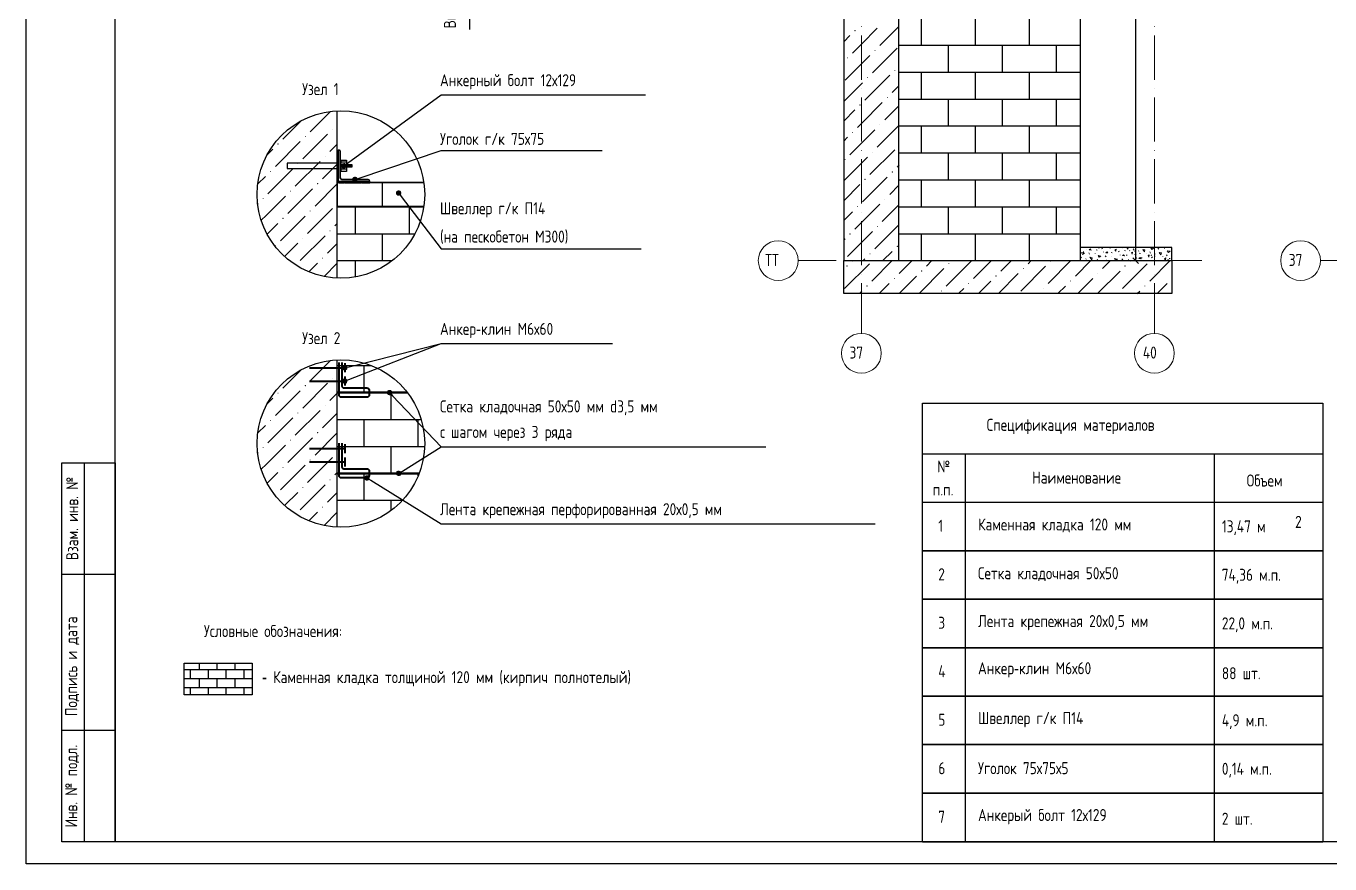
# Model space of a CAD drawing. Header units: millimetres. Extents: x 0.1 to 33, y 0 to 23.4.
# Drawn here: x 0.06 to 16.3, y 0.03 to 10.47 of the extents above; entities that cross this region are included whole.
import ezdxf

# ---------------------------------------------------------------- set-up
doc = ezdxf.new("R2010")
doc.units = ezdxf.units.MM
doc.layers.add('PDF _0', color=7, linetype='Continuous')
doc.layers.add('PDF _Текст', color=7, linetype='Continuous')
doc.layers.add('PDF _Оси-1', color=7, linetype='Continuous', true_color=0xaaaaaa)
doc.layers.add('PDF _Оси-3', color=7, linetype='Continuous', true_color=0x989898)
doc.styles.get("Standard").update_dxf_attribs({"font": 'ГОСТ тип А.ttf'})

msp = doc.modelspace()

# ---------------------------------------------------------------- linework, layer by layer
at = {"layer": 'PDF _0', "lineweight": 25}
for points in [[(0.061, 23.354), (33.046, 23.354), (33.046, 0.031), (0.061, 0.031)], [(1.172, 23.076), (32.768, 23.076), (32.768, 0.309), (1.172, 0.309)], [(10.243, 7.55), (14.331, 7.55), (14.331, 7.14), (10.243, 7.14)], [(16.209, 0.309), (11.225, 0.309), (11.225, 5.773), (16.209, 5.773)], [(0.506, 5.029), (1.172, 5.029), (1.172, 0.309), (0.506, 0.309)], [(16.209, 3.935), (11.225, 3.935)], [(16.209, 3.33), (11.225, 3.33)], [(16.209, 2.726), (11.225, 2.726)], [(2.03, 2.533), (2.878, 2.533), (2.878, 2.137), (2.03, 2.137)], [(16.209, 2.122), (11.225, 2.122)], [(16.209, 1.518), (11.225, 1.518)], [(16.209, 0.913), (11.225, 0.913)]]:
    msp.add_lwpolyline(points, close=True, dxfattribs=at)
for points in [[(10.243, 20.081), (10.243, 7.55), (14.331, 7.55), (14.331, 7.715), (13.189, 7.715)], [(10.931, 7.55), (10.931, 20.081)], [(13.878, 19.112), (13.878, 7.55)], [(5.431, 11.548), (5.585, 12.018), (5.585, 10.43)], [(10.661, 10.446), (10.463, 10.248), (10.352, 10.137)], [(10.931, 10.469), (10.692, 10.23)], [(10.321, 10.354), (10.243, 10.275)], [(10.569, 10.106), (10.463, 10.001), (10.26, 9.797)], [(10.909, 10.199), (10.6, 9.89)], [(10.476, 9.766), (10.463, 9.754), (10.243, 9.533)], [(10.816, 9.859), (10.507, 9.55)], [(4.041, 8.748), (4.063, 8.764), (5.232, 9.614), (5.233, 9.614), (7.776, 9.614)], [(10.931, 9.727), (10.847, 9.643)], [(10.383, 9.427), (10.243, 9.286)], [(10.723, 9.519), (10.463, 9.259), (10.414, 9.21)], [(10.931, 9.48), (10.754, 9.303)], [(3.487, 9.292), (3.259, 9.064)], [(3.851, 9.409), (3.599, 9.156)], [(3.937, 7.332), (3.937, 9.416)], [(3.815, 9.126), (3.506, 8.817)], [(10.631, 9.179), (10.463, 9.012), (10.321, 8.87)], [(10.931, 9.233), (10.661, 8.963)], [(3.135, 8.94), (3.065, 8.869)], [(3.475, 9.033), (3.166, 8.724)], [(3.937, 9.001), (3.846, 8.909)], [(10.291, 9.087), (10.243, 9.039)], [(10.878, 8.932), (10.569, 8.623)], [(3.723, 8.786), (3.414, 8.477)], [(4.183, 8.571), (4.209, 8.579), (5.232, 8.922), (5.233, 8.922), (7.237, 8.922)], [(10.538, 8.839), (10.463, 8.765), (10.243, 8.545)], [(3.383, 8.693), (3.074, 8.384)], [(3.937, 8.753), (3.753, 8.569)], [(10.931, 8.738), (10.909, 8.716)], [(3.043, 8.6), (2.948, 8.505)], [(3.63, 8.446), (3.321, 8.137)], [(3.937, 8.506), (3.661, 8.229)], [(3.961, 8.545), (3.961, 8.511)], [(3.978, 8.545), (3.978, 8.511)], [(3.995, 8.545), (3.995, 8.511)], [(4.012, 8.545), (4.012, 8.511)], [(4.029, 8.545), (4.029, 8.511)], [(4.046, 8.545), (4.046, 8.511)], [(4.063, 8.545), (4.063, 8.511)], [(4.08, 8.545), (4.08, 8.511)], [(4.096, 8.545), (4.096, 8.511)], [(4.113, 8.545), (4.113, 8.511)], [(4.13, 8.545), (4.13, 8.511)], [(4.147, 8.545), (4.147, 8.511)], [(4.164, 8.545), (4.164, 8.511)], [(4.181, 8.545), (4.181, 8.511)], [(4.198, 8.545), (4.198, 8.511)], [(4.215, 8.545), (4.215, 8.511)], [(4.232, 8.545), (4.232, 8.511)], [(4.249, 8.545), (4.249, 8.511)], [(4.266, 8.545), (4.266, 8.511)], [(4.283, 8.545), (4.283, 8.511)], [(4.3, 8.545), (4.3, 8.511)], [(4.317, 8.545), (4.317, 8.511)], [(4.334, 8.545), (4.334, 8.511)], [(10.445, 8.499), (10.243, 8.297)], [(10.785, 8.592), (10.476, 8.283)], [(10.931, 8.491), (10.816, 8.376)], [(3.29, 8.353), (3.05, 8.113), (2.99, 8.053)], [(4.718, 8.37), (4.734, 8.348), (5.232, 7.697), (5.233, 7.697), (7.719, 7.697)], [(2.95, 8.26), (2.946, 8.256)], [(3.877, 8.198), (3.568, 7.889)], [(10.352, 8.159), (10.243, 8.05)], [(10.692, 8.252), (10.463, 8.023), (10.383, 7.943)], [(10.931, 8.244), (10.723, 8.036)], [(3.197, 8.013), (3.064, 7.88)], [(3.537, 8.106), (3.228, 7.797)], [(3.937, 8.012), (3.908, 7.982)], [(10.931, 7.997), (10.631, 7.696)], [(3.784, 7.859), (3.475, 7.55)], [(10.26, 7.82), (10.243, 7.803)], [(10.6, 7.912), (10.463, 7.776), (10.291, 7.603)], [(3.444, 7.766), (3.281, 7.602)], [(3.937, 7.764), (3.815, 7.642)], [(10.847, 7.665), (10.731, 7.55)], [(3.692, 7.519), (3.583, 7.41)], [(3.937, 7.517), (3.773, 7.352)], [(10.254, 7.202), (10.563, 7.511)], [(10.346, 7.542), (10.353, 7.55)], [(10.507, 7.572), (10.484, 7.55)], [(10.593, 7.295), (10.848, 7.55)], [(10.933, 7.388), (11.095, 7.55)], [(11.273, 7.481), (11.342, 7.55)], [(11.521, 7.233), (11.83, 7.542)], [(11.861, 7.326), (12.084, 7.55)], [(12.2, 7.419), (12.331, 7.55)], [(12.448, 7.171), (12.757, 7.481)], [(12.54, 7.511), (12.578, 7.55)], [(12.788, 7.264), (13.073, 7.55)], [(13.128, 7.357), (13.32, 7.55)], [(13.271, 7.55), (13.906, 7.55)], [(13.467, 7.45), (13.567, 7.55)], [(13.715, 7.202), (14.024, 7.511)], [(13.807, 7.542), (13.815, 7.55)], [(13.844, 7.584), (13.913, 7.515)], [(14.055, 7.295), (14.309, 7.55)], [(10.933, 7.14), (11.15, 7.357)], [(11.181, 7.141), (11.49, 7.45)], [(12.169, 7.14), (12.417, 7.388)], [(13.158, 7.14), (13.344, 7.326)], [(13.405, 7.14), (13.684, 7.419)], [(10.438, 7.14), (10.47, 7.171)], [(10.685, 7.14), (10.81, 7.264)], [(11.674, 7.14), (11.737, 7.202)], [(11.922, 7.14), (12.077, 7.295)], [(12.91, 7.14), (13.004, 7.233)], [(13.899, 7.14), (13.931, 7.171)], [(14.147, 7.14), (14.271, 7.264)], [(12.663, 7.14), (12.664, 7.141)], [(4.056, 6.059), (4.081, 6.068), (5.232, 6.516), (5.233, 6.516), (7.363, 6.516)], [(4.057, 6.221), (4.083, 6.228), (5.232, 6.516)], [(3.487, 6.188), (3.259, 5.96)], [(3.851, 6.305), (3.599, 6.053)], [(3.937, 4.229), (3.937, 6.312)], [(3.815, 6.022), (3.506, 5.713)], [(3.475, 5.929), (3.166, 5.62)], [(3.937, 5.897), (3.846, 5.806)], [(4.606, 5.886), (4.626, 5.866), (5.232, 5.231)], [(3.135, 5.837), (3.065, 5.766)], [(3.383, 5.589), (3.074, 5.28)], [(3.723, 5.682), (3.414, 5.373)], [(3.937, 5.65), (3.753, 5.466)], [(3.043, 5.497), (2.948, 5.402)], [(3.937, 5.403), (3.661, 5.126)], [(3.29, 5.25), (3.05, 5.009), (2.99, 4.95)], [(3.63, 5.342), (3.321, 5.033)], [(4.724, 4.914), (4.748, 4.928), (5.232, 5.231), (5.233, 5.231), (9.275, 5.231)], [(2.95, 5.157), (2.946, 5.153)], [(3.877, 5.095), (3.568, 4.786)], [(11.225, 5.143), (16.209, 5.143)], [(11.754, 5.143), (11.754, 0.309)], [(14.855, 5.143), (14.855, 0.309)], [(0.783, 5.029), (0.783, 0.309)], [(3.197, 4.91), (3.064, 4.776)], [(3.537, 5.002), (3.228, 4.693)], [(3.937, 4.908), (3.908, 4.879)], [(3.784, 4.755), (3.475, 4.446)], [(4.33, 4.827), (4.353, 4.813), (5.232, 4.268), (5.233, 4.268), (10.635, 4.268)], [(3.444, 4.662), (3.281, 4.499)], [(3.937, 4.661), (3.815, 4.539)], [(3.692, 4.415), (3.583, 4.307)], [(3.937, 4.414), (3.773, 4.249)], [(11.225, 4.539), (16.209, 4.539)], [(0.506, 3.641), (1.172, 3.641)], [(0.506, 1.697), (1.172, 1.697)], [(11.225, 0.309), (16.209, 0.309)]]:
    msp.add_lwpolyline(points, dxfattribs=at)
at = {"layer": 'PDF _0', "lineweight": 30}
for points in [[(10.931, 7.55), (10.931, 19.112), (13.189, 19.112), (13.189, 7.55)], [(3.937, 7.332), (3.937, 8.525), (5.014, 8.525)], [(3.937, 4.229), (3.937, 6.312)]]:
    msp.add_lwpolyline(points, dxfattribs=at)
at = {"layer": 'PDF _0', "color": 8, "lineweight": 25, "true_color": 0x808080}
for points in [[(11.213, 10.235), (11.213, 10.57)], [(11.884, 10.235), (11.884, 10.57)], [(12.555, 10.235), (12.555, 10.57)], [(10.931, 10.235), (13.189, 10.235)], [(11.548, 9.899), (11.548, 10.235)], [(12.22, 9.899), (12.22, 10.235)], [(12.891, 9.899), (12.891, 10.235)], [(10.931, 9.899), (13.189, 9.899)], [(11.213, 9.563), (11.213, 9.899)], [(11.884, 9.563), (11.884, 9.899)], [(12.555, 9.563), (12.555, 9.899)], [(10.931, 9.563), (13.189, 9.563)], [(11.548, 9.228), (11.548, 9.563)], [(12.22, 9.228), (12.22, 9.563)], [(12.891, 9.228), (12.891, 9.563)], [(10.931, 9.228), (13.189, 9.228)], [(11.213, 8.892), (11.213, 9.228)], [(11.884, 8.892), (11.884, 9.228)], [(12.555, 8.892), (12.555, 9.228)], [(10.931, 8.892), (13.189, 8.892)], [(11.548, 8.556), (11.548, 8.892)], [(12.22, 8.556), (12.22, 8.892)], [(12.891, 8.556), (12.891, 8.892)], [(4.5, 8.221), (4.5, 8.223), (4.5, 8.525)], [(10.931, 8.556), (13.189, 8.556)], [(11.213, 8.221), (11.213, 8.556)], [(11.884, 8.221), (11.884, 8.556)], [(12.555, 8.221), (12.555, 8.556)], [(3.937, 8.221), (5.014, 8.221)], [(4.164, 7.885), (4.164, 8.221)], [(4.835, 7.885), (4.835, 8.221)], [(10.931, 8.221), (13.189, 8.221)], [(11.548, 7.885), (11.548, 8.221)], [(12.22, 7.885), (12.22, 8.221)], [(12.891, 7.885), (12.891, 8.221)], [(3.937, 7.885), (4.904, 7.885)], [(4.5, 7.55), (4.5, 7.885)], [(10.931, 7.885), (13.189, 7.885)], [(11.213, 7.55), (11.213, 7.885)], [(11.884, 7.55), (11.884, 7.885)], [(12.555, 7.55), (12.555, 7.885)], [(3.937, 7.55), (4.621, 7.55)], [(4.164, 7.347), (4.164, 7.55)], [(3.937, 6.241), (4.363, 6.241)], [(4.273, 5.906), (4.273, 6.241)], [(3.937, 5.906), (4.81, 5.906)], [(4.609, 5.57), (4.609, 5.906)], [(3.937, 5.57), (4.981, 5.57)], [(4.273, 5.235), (4.273, 5.57)], [(4.944, 5.235), (4.944, 5.57)], [(3.937, 5.235), (5.025, 5.235)], [(4.609, 4.899), (4.609, 5.235)], [(3.937, 4.899), (4.687, 4.899)], [(4.273, 4.563), (4.273, 4.899)], [(4.715, 4.899), (4.957, 4.899)], [(4.944, 4.868), (4.944, 4.899)], [(3.937, 4.563), (4.749, 4.563)], [(4.609, 4.437), (4.609, 4.563)], [(2.03, 2.455), (2.878, 2.455)], [(2.108, 2.343), (2.108, 2.455)], [(2.22, 2.455), (2.22, 2.533)], [(2.332, 2.343), (2.332, 2.455)], [(2.443, 2.455), (2.443, 2.533)], [(2.555, 2.343), (2.555, 2.455)], [(2.667, 2.455), (2.667, 2.533)], [(2.779, 2.343), (2.779, 2.455)], [(2.03, 2.343), (2.878, 2.343)], [(2.22, 2.231), (2.22, 2.343)], [(2.443, 2.231), (2.443, 2.343)], [(2.667, 2.231), (2.667, 2.343)], [(2.03, 2.231), (2.878, 2.231)], [(2.108, 2.137), (2.108, 2.231)], [(2.332, 2.137), (2.332, 2.231)], [(2.555, 2.137), (2.555, 2.231)], [(2.779, 2.137), (2.779, 2.231)]]:
    msp.add_lwpolyline(points, dxfattribs=at)
at = {"layer": 'PDF _0', "lineweight": 5}
for points in [[(10.383, 10.415), (10.385, 10.415), (10.385, 10.417), (10.383, 10.417)], [(10.291, 10.075), (10.293, 10.075), (10.293, 10.077), (10.291, 10.077)], [(10.631, 10.168), (10.633, 10.168), (10.633, 10.17), (10.631, 10.17)], [(10.878, 9.921), (10.88, 9.921), (10.88, 9.923), (10.878, 9.923)], [(10.538, 9.828), (10.54, 9.828), (10.54, 9.83), (10.538, 9.83)], [(10.785, 9.581), (10.787, 9.581), (10.787, 9.583), (10.785, 9.583)], [(10.445, 9.488), (10.447, 9.488), (10.447, 9.49), (10.445, 9.49)], [(3.537, 9.095), (3.539, 9.095), (3.539, 9.097), (3.537, 9.097)], [(3.877, 9.187), (3.879, 9.187), (3.879, 9.189), (3.877, 9.189)], [(10.352, 9.148), (10.354, 9.148), (10.354, 9.15), (10.352, 9.15)], [(10.692, 9.241), (10.694, 9.241), (10.694, 9.243), (10.692, 9.243)], [(3.197, 9.002), (3.199, 9.002), (3.199, 9.004), (3.197, 9.004)], [(3.784, 8.847), (3.786, 8.847), (3.786, 8.849), (3.784, 8.849)], [(10.26, 8.808), (10.262, 8.808), (10.262, 8.81), (10.26, 8.81)], [(10.6, 8.901), (10.602, 8.901), (10.602, 8.903), (10.6, 8.903)], [(3.104, 8.662), (3.106, 8.662), (3.106, 8.664), (3.104, 8.664)], [(3.444, 8.755), (3.446, 8.755), (3.446, 8.757), (3.444, 8.757)], [(10.847, 8.654), (10.849, 8.654), (10.849, 8.656), (10.847, 8.656)], [(3.692, 8.508), (3.694, 8.508), (3.694, 8.51), (3.692, 8.51)], [(10.507, 8.561), (10.509, 8.561), (10.509, 8.563), (10.507, 8.563)], [(3.012, 8.322), (3.014, 8.322), (3.014, 8.324), (3.012, 8.324)], [(3.352, 8.415), (3.354, 8.415), (3.354, 8.417), (3.352, 8.417)], [(10.754, 8.314), (10.756, 8.314), (10.756, 8.316), (10.754, 8.316)], [(3.599, 8.168), (3.601, 8.168), (3.601, 8.17), (3.599, 8.17)], [(10.414, 8.221), (10.416, 8.221), (10.416, 8.223), (10.414, 8.223)], [(3.259, 8.075), (3.261, 8.075), (3.261, 8.077), (3.259, 8.077)], [(10.661, 7.974), (10.663, 7.974), (10.663, 7.976), (10.661, 7.976)], [(3.506, 7.828), (3.508, 7.828), (3.508, 7.83), (3.506, 7.83)], [(3.846, 7.92), (3.848, 7.92), (3.848, 7.922), (3.846, 7.922)], [(10.321, 7.881), (10.323, 7.881), (10.323, 7.883), (10.321, 7.883)], [(3.166, 7.735), (3.168, 7.735), (3.168, 7.737), (3.166, 7.737)], [(10.569, 7.634), (10.571, 7.634), (10.571, 7.636), (10.569, 7.636)], [(10.909, 7.727), (10.911, 7.727), (10.911, 7.729), (10.909, 7.729)], [(3.753, 7.58), (3.755, 7.58), (3.755, 7.582), (3.753, 7.582)], [(10.284, 7.481), (10.286, 7.481), (10.286, 7.483), (10.284, 7.483)], [(11.551, 7.511), (11.553, 7.511), (11.553, 7.513), (11.551, 7.513)], [(12.819, 7.542), (12.821, 7.542), (12.821, 7.544), (12.819, 7.544)], [(13.746, 7.481), (13.748, 7.481), (13.748, 7.483), (13.746, 7.483)], [(10.872, 7.326), (10.874, 7.326), (10.874, 7.328), (10.872, 7.328)], [(11.212, 7.419), (11.214, 7.419), (11.214, 7.421), (11.212, 7.421)], [(12.139, 7.357), (12.141, 7.357), (12.141, 7.359), (12.139, 7.359)], [(12.479, 7.45), (12.481, 7.45), (12.481, 7.452), (12.479, 7.452)], [(13.406, 7.388), (13.408, 7.388), (13.408, 7.39), (13.406, 7.39)], [(10.532, 7.233), (10.534, 7.233), (10.534, 7.235), (10.532, 7.235)], [(11.459, 7.171), (11.461, 7.171), (11.461, 7.173), (11.459, 7.173)], [(11.799, 7.264), (11.801, 7.264), (11.801, 7.266), (11.799, 7.266)], [(12.726, 7.202), (12.728, 7.202), (12.728, 7.204), (12.726, 7.204)], [(13.066, 7.295), (13.068, 7.295), (13.068, 7.297), (13.066, 7.297)], [(13.993, 7.233), (13.995, 7.233), (13.995, 7.235), (13.993, 7.235)], [(13.653, 7.141), (13.655, 7.141), (13.655, 7.143), (13.653, 7.143)], [(3.877, 6.084), (3.879, 6.084), (3.879, 6.086), (3.877, 6.086)], [(3.197, 5.898), (3.199, 5.898), (3.199, 5.9), (3.197, 5.9)], [(3.537, 5.991), (3.539, 5.991), (3.539, 5.993), (3.537, 5.993)], [(3.784, 5.744), (3.786, 5.744), (3.786, 5.746), (3.784, 5.746)], [(3.104, 5.559), (3.106, 5.559), (3.106, 5.561), (3.104, 5.561)], [(3.444, 5.651), (3.446, 5.651), (3.446, 5.653), (3.444, 5.653)], [(3.692, 5.404), (3.694, 5.404), (3.694, 5.406), (3.692, 5.406)], [(3.012, 5.219), (3.014, 5.219), (3.014, 5.221), (3.012, 5.221)], [(3.352, 5.311), (3.354, 5.311), (3.354, 5.313), (3.352, 5.313)], [(3.599, 5.064), (3.601, 5.064), (3.601, 5.066), (3.599, 5.066)], [(3.259, 4.971), (3.261, 4.971), (3.261, 4.973), (3.259, 4.973)], [(3.506, 4.724), (3.508, 4.724), (3.508, 4.726), (3.506, 4.726)], [(3.846, 4.817), (3.848, 4.817), (3.848, 4.819), (3.846, 4.819)], [(3.166, 4.631), (3.168, 4.631), (3.168, 4.633), (3.166, 4.633)], [(3.753, 4.477), (3.755, 4.477), (3.755, 4.479), (3.753, 4.479)]]:
    msp.add_lwpolyline(points, close=True, dxfattribs=at)
at = {"layer": 'PDF _0', "color": 1, "lineweight": 35}
msp.add_lwpolyline([(3.974, 8.583), (3.974, 8.907, 0.414223), (3.953, 8.928), (3.948, 8.928), (3.948, 8.536), (4.34, 8.536), (4.34, 8.541, 0.414206), (4.319, 8.562), (3.995, 8.562, -0.414206)], format="xyb", close=True, dxfattribs=at)
at = {"layer": 'PDF _0', "color": 5, "lineweight": 30}
for points in [[(3.984, 8.801), (4.052, 8.801), (4.052, 8.662), (3.984, 8.662)], [(3.937, 8.763), (3.311, 8.763), (3.311, 8.7), (3.937, 8.7)], [(4.052, 8.748), (4.119, 8.748), (4.119, 8.716), (4.052, 8.716)]]:
    msp.add_lwpolyline(points, close=True, dxfattribs=at)
at = {"layer": 'PDF _0', "color": 5, "lineweight": 25}
for points in [[(3.984, 8.782), (4.052, 8.782)], [(3.984, 8.695), (4.052, 8.695)]]:
    msp.add_lwpolyline(points, dxfattribs=at)
at = {"layer": 'PDF _0', "lineweight": 0}
for points in [[(3.993, 8.741), (3.991, 8.734), (4.019, 8.732)], [(3.991, 8.734), (3.992, 8.728), (4.019, 8.732)], [(3.992, 8.728), (3.993, 8.721), (4.019, 8.732)], [(3.996, 8.747), (3.993, 8.741), (4.019, 8.732)], [(3.993, 8.721), (3.997, 8.716), (4.019, 8.732)], [(4, 8.752), (3.996, 8.747), (4.019, 8.732)], [(3.997, 8.716), (4.001, 8.711), (4.019, 8.732)], [(4.005, 8.756), (4, 8.752), (4.019, 8.732)], [(4.001, 8.711), (4.007, 8.707), (4.019, 8.732)], [(4.012, 8.758), (4.005, 8.756), (4.019, 8.732)], [(4.007, 8.707), (4.013, 8.705), (4.019, 8.732)], [(4.018, 8.759), (4.012, 8.758), (4.019, 8.732)], [(4.013, 8.705), (4.019, 8.704), (4.019, 8.732)], [(4.025, 8.759), (4.018, 8.759), (4.019, 8.732)], [(4.031, 8.756), (4.025, 8.759), (4.019, 8.732)], [(4.037, 8.753), (4.031, 8.756), (4.019, 8.732)], [(4.041, 8.748), (4.037, 8.753), (4.019, 8.732)], [(4.044, 8.742), (4.041, 8.748), (4.019, 8.732)], [(4.046, 8.736), (4.044, 8.742), (4.019, 8.732)], [(4.046, 8.729), (4.046, 8.736), (4.019, 8.732)], [(4.019, 8.704), (4.026, 8.705), (4.019, 8.732)], [(4.026, 8.705), (4.032, 8.708), (4.019, 8.732)], [(4.032, 8.708), (4.038, 8.712), (4.019, 8.732)], [(4.038, 8.712), (4.042, 8.717), (4.019, 8.732)], [(4.042, 8.717), (4.045, 8.723), (4.019, 8.732)], [(4.045, 8.723), (4.046, 8.729), (4.019, 8.732)], [(4.13, 8.566), (4.129, 8.56), (4.157, 8.562)], [(4.129, 8.56), (4.131, 8.553), (4.157, 8.562)], [(4.131, 8.573), (4.13, 8.566), (4.157, 8.562)], [(4.135, 8.579), (4.131, 8.573), (4.157, 8.562)], [(4.131, 8.553), (4.134, 8.547), (4.157, 8.562)], [(4.134, 8.547), (4.138, 8.542), (4.157, 8.562)], [(4.139, 8.583), (4.135, 8.579), (4.157, 8.562)], [(4.138, 8.542), (4.143, 8.538), (4.157, 8.562)], [(4.145, 8.587), (4.139, 8.583), (4.157, 8.562)], [(4.143, 8.538), (4.149, 8.536), (4.157, 8.562)], [(4.151, 8.589), (4.145, 8.587), (4.157, 8.562)], [(4.149, 8.536), (4.156, 8.534), (4.157, 8.562)], [(4.158, 8.59), (4.151, 8.589), (4.157, 8.562)], [(4.156, 8.534), (4.162, 8.535), (4.157, 8.562)], [(4.164, 8.588), (4.158, 8.59), (4.157, 8.562)], [(4.171, 8.586), (4.164, 8.588), (4.157, 8.562)], [(4.176, 8.582), (4.171, 8.586), (4.157, 8.562)], [(4.18, 8.577), (4.176, 8.582), (4.157, 8.562)], [(4.183, 8.571), (4.18, 8.577), (4.157, 8.562)], [(4.184, 8.564), (4.183, 8.571), (4.157, 8.562)], [(4.184, 8.558), (4.184, 8.564), (4.157, 8.562)], [(4.162, 8.535), (4.169, 8.537), (4.157, 8.562)], [(4.169, 8.537), (4.174, 8.541), (4.157, 8.562)], [(4.174, 8.541), (4.179, 8.545), (4.157, 8.562)], [(4.179, 8.545), (4.182, 8.551), (4.157, 8.562)], [(4.182, 8.551), (4.184, 8.558), (4.157, 8.562)], [(4.674, 8.397), (4.673, 8.39), (4.701, 8.392)], [(4.673, 8.39), (4.675, 8.384), (4.701, 8.392)], [(4.676, 8.403), (4.674, 8.397), (4.701, 8.392)], [(4.675, 8.384), (4.677, 8.378), (4.701, 8.392)], [(4.679, 8.409), (4.676, 8.403), (4.701, 8.392)], [(4.677, 8.378), (4.681, 8.372), (4.701, 8.392)], [(4.684, 8.413), (4.679, 8.409), (4.701, 8.392)], [(4.681, 8.372), (4.686, 8.368), (4.701, 8.392)], [(4.69, 8.417), (4.684, 8.413), (4.701, 8.392)], [(4.686, 8.368), (4.692, 8.365), (4.701, 8.392)], [(4.696, 8.419), (4.69, 8.417), (4.701, 8.392)], [(4.692, 8.365), (4.699, 8.364), (4.701, 8.392)], [(4.703, 8.419), (4.696, 8.419), (4.701, 8.392)], [(4.699, 8.364), (4.706, 8.364), (4.701, 8.392)], [(4.709, 8.418), (4.703, 8.419), (4.701, 8.392)], [(4.715, 8.415), (4.709, 8.418), (4.701, 8.392)], [(4.721, 8.411), (4.715, 8.415), (4.701, 8.392)], [(4.725, 8.406), (4.721, 8.411), (4.701, 8.392)], [(4.727, 8.399), (4.725, 8.406), (4.701, 8.392)], [(4.728, 8.393), (4.727, 8.399), (4.701, 8.392)], [(4.728, 8.386), (4.728, 8.393), (4.701, 8.392)], [(4.718, 8.37), (4.722, 8.374), (4.701, 8.392)], [(4.722, 8.374), (4.726, 8.38), (4.701, 8.392)], [(4.726, 8.38), (4.728, 8.386), (4.701, 8.392)], [(4.706, 8.364), (4.712, 8.366), (4.701, 8.392)], [(4.712, 8.366), (4.718, 8.37), (4.701, 8.392)], [(4.003, 6.221), (4.002, 6.214), (4.03, 6.214)], [(4.002, 6.214), (4.003, 6.208), (4.03, 6.214)], [(4.005, 6.227), (4.003, 6.221), (4.03, 6.214)], [(4.003, 6.208), (4.006, 6.202), (4.03, 6.214)], [(4.009, 6.233), (4.005, 6.227), (4.03, 6.214)], [(4.006, 6.202), (4.009, 6.196), (4.03, 6.214)], [(4.014, 6.237), (4.009, 6.233), (4.03, 6.214)], [(4.009, 6.196), (4.014, 6.192), (4.03, 6.214)], [(4.02, 6.24), (4.014, 6.237), (4.03, 6.214)], [(4.014, 6.192), (4.02, 6.189), (4.03, 6.214)], [(4.026, 6.242), (4.02, 6.24), (4.03, 6.214)], [(4.02, 6.189), (4.027, 6.187), (4.03, 6.214)], [(4.033, 6.242), (4.026, 6.242), (4.03, 6.214)], [(4.027, 6.187), (4.033, 6.187), (4.03, 6.214)], [(4.04, 6.24), (4.033, 6.242), (4.03, 6.214)], [(4.045, 6.237), (4.04, 6.24), (4.03, 6.214)], [(4.05, 6.233), (4.045, 6.237), (4.03, 6.214)], [(4.054, 6.227), (4.05, 6.233), (4.03, 6.214)], [(4.057, 6.221), (4.054, 6.227), (4.03, 6.214)], [(4.057, 6.215), (4.057, 6.221), (4.03, 6.214)], [(4.057, 6.208), (4.057, 6.215), (4.03, 6.214)], [(4.033, 6.187), (4.04, 6.189), (4.03, 6.214)], [(4.04, 6.189), (4.046, 6.192), (4.03, 6.214)], [(4.046, 6.192), (4.051, 6.196), (4.03, 6.214)], [(4.051, 6.196), (4.054, 6.202), (4.03, 6.214)], [(4.054, 6.202), (4.057, 6.208), (4.03, 6.214)], [(4.004, 6.058), (4.003, 6.052), (4.03, 6.049)], [(4.003, 6.052), (4.003, 6.045), (4.03, 6.049)], [(4.003, 6.045), (4.004, 6.039), (4.03, 6.049)], [(4.007, 6.064), (4.004, 6.058), (4.03, 6.049)], [(4.004, 6.039), (4.007, 6.033), (4.03, 6.049)], [(4.011, 6.069), (4.007, 6.064), (4.03, 6.049)], [(4.007, 6.033), (4.012, 6.028), (4.03, 6.049)], [(4.017, 6.073), (4.011, 6.069), (4.03, 6.049)], [(4.012, 6.028), (4.017, 6.024), (4.03, 6.049)], [(4.023, 6.075), (4.017, 6.073), (4.03, 6.049)], [(4.017, 6.024), (4.023, 6.022), (4.03, 6.049)], [(4.03, 6.076), (4.023, 6.075), (4.03, 6.049)], [(4.023, 6.022), (4.03, 6.021), (4.03, 6.049)], [(4.036, 6.075), (4.03, 6.076), (4.03, 6.049)], [(4.042, 6.073), (4.036, 6.075), (4.03, 6.049)], [(4.048, 6.069), (4.042, 6.073), (4.03, 6.049)], [(4.052, 6.064), (4.048, 6.069), (4.03, 6.049)], [(4.056, 6.059), (4.052, 6.064), (4.03, 6.049)], [(4.057, 6.052), (4.056, 6.059), (4.03, 6.049)], [(4.057, 6.045), (4.057, 6.052), (4.03, 6.049)], [(4.03, 6.021), (4.037, 6.022), (4.03, 6.049)], [(4.037, 6.022), (4.043, 6.024), (4.03, 6.049)], [(4.043, 6.024), (4.048, 6.028), (4.03, 6.049)], [(4.048, 6.028), (4.053, 6.033), (4.03, 6.049)], [(4.053, 6.033), (4.056, 6.039), (4.03, 6.049)], [(4.056, 6.039), (4.057, 6.045), (4.03, 6.049)], [(4.561, 5.915), (4.56, 5.908), (4.587, 5.906)], [(4.56, 5.908), (4.56, 5.901), (4.587, 5.906)], [(4.56, 5.901), (4.562, 5.895), (4.587, 5.906)], [(4.564, 5.921), (4.561, 5.915), (4.587, 5.906)], [(4.562, 5.895), (4.565, 5.889), (4.587, 5.906)], [(4.568, 5.926), (4.564, 5.921), (4.587, 5.906)], [(4.565, 5.889), (4.57, 5.885), (4.587, 5.906)], [(4.574, 5.93), (4.568, 5.926), (4.587, 5.906)], [(4.57, 5.885), (4.576, 5.881), (4.587, 5.906)], [(4.58, 5.932), (4.574, 5.93), (4.587, 5.906)], [(4.576, 5.881), (4.582, 5.879), (4.587, 5.906)], [(4.586, 5.933), (4.58, 5.932), (4.587, 5.906)], [(4.582, 5.879), (4.589, 5.878), (4.587, 5.906)], [(4.593, 5.933), (4.586, 5.933), (4.587, 5.906)], [(4.599, 5.931), (4.593, 5.933), (4.587, 5.906)], [(4.605, 5.927), (4.599, 5.931), (4.587, 5.906)], [(4.61, 5.922), (4.605, 5.927), (4.587, 5.906)], [(4.613, 5.917), (4.61, 5.922), (4.587, 5.906)], [(4.615, 5.91), (4.613, 5.917), (4.587, 5.906)], [(4.615, 5.903), (4.615, 5.91), (4.587, 5.906)], [(4.606, 5.886), (4.611, 5.891), (4.587, 5.906)], [(4.611, 5.891), (4.614, 5.897), (4.587, 5.906)], [(4.614, 5.897), (4.615, 5.903), (4.587, 5.906)], [(4.589, 5.878), (4.595, 5.879), (4.587, 5.906)], [(4.595, 5.879), (4.601, 5.882), (4.587, 5.906)], [(4.601, 5.882), (4.606, 5.886), (4.587, 5.906)], [(4.674, 4.904), (4.673, 4.897), (4.701, 4.899)], [(4.673, 4.897), (4.675, 4.89), (4.701, 4.899)], [(4.676, 4.91), (4.674, 4.904), (4.701, 4.899)], [(4.675, 4.89), (4.678, 4.884), (4.701, 4.899)], [(4.679, 4.916), (4.676, 4.91), (4.701, 4.899)], [(4.678, 4.884), (4.682, 4.879), (4.701, 4.899)], [(4.684, 4.92), (4.679, 4.916), (4.701, 4.899)], [(4.682, 4.879), (4.687, 4.875), (4.701, 4.899)], [(4.689, 4.924), (4.684, 4.92), (4.701, 4.899)], [(4.687, 4.875), (4.693, 4.873), (4.701, 4.899)], [(4.696, 4.926), (4.689, 4.924), (4.701, 4.899)], [(4.693, 4.873), (4.7, 4.872), (4.701, 4.899)], [(4.702, 4.927), (4.696, 4.926), (4.701, 4.899)], [(4.7, 4.872), (4.706, 4.872), (4.701, 4.899)], [(4.709, 4.925), (4.702, 4.927), (4.701, 4.899)], [(4.715, 4.923), (4.709, 4.925), (4.701, 4.899)], [(4.72, 4.919), (4.715, 4.923), (4.701, 4.899)], [(4.724, 4.914), (4.72, 4.919), (4.701, 4.899)], [(4.727, 4.908), (4.724, 4.914), (4.701, 4.899)], [(4.728, 4.901), (4.727, 4.908), (4.701, 4.899)], [(4.728, 4.894), (4.728, 4.901), (4.701, 4.899)], [(4.706, 4.872), (4.713, 4.874), (4.701, 4.899)], [(4.713, 4.874), (4.718, 4.878), (4.701, 4.899)], [(4.718, 4.878), (4.723, 4.882), (4.701, 4.899)], [(4.723, 4.882), (4.726, 4.888), (4.701, 4.899)], [(4.726, 4.888), (4.728, 4.894), (4.701, 4.899)], [(4.28, 4.85), (4.279, 4.844), (4.306, 4.842)], [(4.279, 4.844), (4.279, 4.837), (4.306, 4.842)], [(4.279, 4.837), (4.281, 4.831), (4.306, 4.842)], [(4.283, 4.856), (4.28, 4.85), (4.306, 4.842)], [(4.281, 4.831), (4.284, 4.825), (4.306, 4.842)], [(4.287, 4.861), (4.283, 4.856), (4.306, 4.842)], [(4.284, 4.825), (4.289, 4.82), (4.306, 4.842)], [(4.292, 4.865), (4.287, 4.861), (4.306, 4.842)], [(4.289, 4.82), (4.295, 4.817), (4.306, 4.842)], [(4.298, 4.868), (4.292, 4.865), (4.306, 4.842)], [(4.295, 4.817), (4.301, 4.815), (4.306, 4.842)], [(4.305, 4.869), (4.298, 4.868), (4.306, 4.842)], [(4.301, 4.815), (4.308, 4.814), (4.306, 4.842)], [(4.311, 4.869), (4.305, 4.869), (4.306, 4.842)], [(4.318, 4.867), (4.311, 4.869), (4.306, 4.842)], [(4.323, 4.863), (4.318, 4.867), (4.306, 4.842)], [(4.328, 4.858), (4.323, 4.863), (4.306, 4.842)], [(4.331, 4.853), (4.328, 4.858), (4.306, 4.842)], [(4.333, 4.846), (4.331, 4.853), (4.306, 4.842)], [(4.334, 4.84), (4.333, 4.846), (4.306, 4.842)], [(4.33, 4.827), (4.332, 4.833), (4.306, 4.842)], [(4.332, 4.833), (4.334, 4.84), (4.306, 4.842)], [(4.308, 4.814), (4.314, 4.815), (4.306, 4.842)], [(4.314, 4.815), (4.32, 4.818), (4.306, 4.842)], [(4.32, 4.818), (4.325, 4.822), (4.306, 4.842)], [(4.325, 4.822), (4.33, 4.827), (4.306, 4.842)]]:
    msp.add_lwpolyline(points, close=True, dxfattribs=at)
at = {"layer": 'PDF _0', "color": 5, "lineweight": 20}
for points in [[(4.053, 8.748), (4.052, 8.739)], [(4.063, 8.748), (4.058, 8.716)], [(4.072, 8.748), (4.067, 8.716)], [(4.081, 8.748), (4.077, 8.716)], [(4.091, 8.748), (4.086, 8.716)], [(4.1, 8.748), (4.095, 8.716)], [(4.11, 8.748), (4.105, 8.716)], [(4.119, 8.748), (4.114, 8.716)]]:
    msp.add_lwpolyline(points, dxfattribs=at)
at = {"layer": 'PDF _0', "color": 1, "lineweight": 35}
msp.add_lwpolyline([(5.014, 8.223), (3.937, 8.223), (3.937, 8.525), (5.014, 8.525)], dxfattribs=at)
at = {"layer": 'PDF _0', "lineweight": 15}
for points in [[(13.24, 7.643), (13.203, 7.65)], [(13.203, 7.65), (13.218, 7.628)], [(13.215, 7.714), (13.213, 7.715)], [(13.24, 7.643), (13.218, 7.628)], [(13.23, 7.664), (13.228, 7.651)], [(13.272, 7.694), (13.271, 7.691)], [(13.294, 7.647), (13.304, 7.632)], [(13.316, 7.697), (13.3, 7.686)], [(13.326, 7.681), (13.3, 7.686)], [(13.316, 7.697), (13.326, 7.681)], [(13.376, 7.639), (13.375, 7.636)], [(13.401, 7.681), (13.388, 7.684)], [(13.416, 7.715), (13.424, 7.704)], [(13.425, 7.715), (13.424, 7.704)], [(13.47, 7.706), (13.455, 7.695)], [(13.479, 7.658), (13.478, 7.655)], [(13.522, 7.66), (13.507, 7.649)], [(13.533, 7.645), (13.507, 7.649)], [(13.522, 7.66), (13.533, 7.645)], [(13.565, 7.706), (13.552, 7.708)], [(13.587, 7.649), (13.574, 7.651)], [(13.598, 7.713), (13.598, 7.71)], [(13.635, 7.694), (13.619, 7.683)], [(13.619, 7.683), (13.63, 7.668)], [(13.635, 7.694), (13.63, 7.668)], [(13.677, 7.669), (13.662, 7.659)], [(13.71, 7.707), (13.71, 7.704)], [(13.751, 7.673), (13.738, 7.675)], [(13.767, 7.715), (13.781, 7.694)], [(13.785, 7.715), (13.781, 7.694)], [(13.805, 7.677), (13.804, 7.674)], [(13.841, 7.657), (13.826, 7.646)], [(13.826, 7.646), (13.837, 7.631)], [(13.841, 7.657), (13.837, 7.631)], [(13.848, 7.696), (13.859, 7.681)], [(13.884, 7.633), (13.868, 7.622)], [(13.872, 7.678), (13.869, 7.665)], [(13.917, 7.67), (13.916, 7.667)], [(13.937, 7.64), (13.924, 7.643)], [(13.988, 7.658), (13.992, 7.684), (13.967, 7.688)], [(13.967, 7.688), (13.988, 7.658)], [(14.011, 7.64), (14.011, 7.637)], [(14.055, 7.659), (14.065, 7.644)], [(14.103, 7.704), (14.066, 7.711)], [(14.066, 7.711), (14.081, 7.689)], [(14.103, 7.704), (14.081, 7.689)], [(14.123, 7.634), (14.123, 7.631)], [(14.156, 7.708), (14.167, 7.693)], [(14.194, 7.621), (14.199, 7.647), (14.173, 7.652)], [(14.173, 7.652), (14.194, 7.621)], [(14.238, 7.7), (14.238, 7.697)], [(14.309, 7.668), (14.273, 7.674)], [(14.273, 7.674), (14.288, 7.653)], [(14.309, 7.668), (14.288, 7.653)], [(13.192, 7.599), (13.203, 7.583)], [(13.261, 7.573), (13.26, 7.57)], [(13.332, 7.561), (13.336, 7.586), (13.31, 7.591)], [(13.31, 7.591), (13.332, 7.561)], [(13.398, 7.562), (13.407, 7.55)], [(13.446, 7.607), (13.41, 7.613)], [(13.41, 7.613), (13.425, 7.592)], [(13.446, 7.607), (13.425, 7.592)], [(13.433, 7.607), (13.431, 7.594)], [(13.5, 7.611), (13.511, 7.596)], [(13.543, 7.55), (13.543, 7.55), (13.517, 7.555)], [(13.517, 7.555), (13.52, 7.55)], [(13.582, 7.603), (13.582, 7.6)], [(13.653, 7.57), (13.616, 7.577)], [(13.616, 7.577), (13.631, 7.555)], [(13.653, 7.57), (13.631, 7.555)], [(13.685, 7.621), (13.685, 7.618)], [(13.707, 7.574), (13.717, 7.559)], [(13.729, 7.624), (13.714, 7.613)], [(13.74, 7.608), (13.714, 7.613)], [(13.729, 7.624), (13.74, 7.608)], [(13.773, 7.616), (13.76, 7.618)], [(13.789, 7.567), (13.788, 7.563)], [(13.892, 7.585), (13.891, 7.582)], [(13.935, 7.587), (13.92, 7.577)], [(13.946, 7.572), (13.92, 7.577)], [(13.935, 7.587), (13.946, 7.572)], [(13.959, 7.583), (13.946, 7.585)], [(14.048, 7.621), (14.033, 7.61)], [(14.033, 7.61), (14.043, 7.595)], [(14.048, 7.621), (14.043, 7.595)], [(14.075, 7.621), (14.072, 7.608)], [(14.09, 7.597), (14.075, 7.586)], [(14.123, 7.607), (14.11, 7.61)], [(14.145, 7.55), (14.132, 7.553)], [(14.142, 7.551), (14.14, 7.55)], [(14.142, 7.551), (14.143, 7.55)], [(14.218, 7.604), (14.217, 7.601)], [(14.254, 7.584), (14.239, 7.574)], [(14.239, 7.574), (14.25, 7.558)], [(14.254, 7.584), (14.25, 7.558)], [(14.261, 7.623), (14.272, 7.608)], [(14.278, 7.564), (14.275, 7.551)], [(14.297, 7.56), (14.282, 7.55)], [(14.309, 7.575), (14.296, 7.577)], [(14.33, 7.598), (14.329, 7.594)]]:
    msp.add_lwpolyline(points, dxfattribs=at)
at = {"layer": 'PDF _0', "color": 5, "lineweight": 40}
for points in [[(3.592, 6.214), (4.03, 6.214)], [(4.03, 6.271), (4.03, 6.158)], [(3.592, 6.049), (4.03, 6.049)], [(4.03, 6.105), (4.03, 5.992)], [(3.592, 5.208), (4.03, 5.208)], [(4.03, 5.264), (4.03, 5.151)], [(3.592, 5.042), (4.03, 5.042)], [(4.03, 5.098), (4.03, 4.985)]]:
    msp.add_lwpolyline(points, dxfattribs=at)
at = {"layer": 'PDF _0', "color": 3, "lineweight": 40}
for points in [[(3.992, 6.281), (3.992, 5.99, 0.414216), (4.019, 5.963), (4.306, 5.963, -0.414215), (4.334, 5.935), (4.334, 5.876, -0.414215), (4.306, 5.848), (3.987, 5.848, -0.414211), (3.959, 5.876), (3.959, 6.281)], [(3.992, 5.274), (3.992, 4.983, 0.414216), (4.019, 4.956), (4.306, 4.956, -0.414215), (4.334, 4.928), (4.334, 4.869, -0.414215), (4.306, 4.842), (3.987, 4.842, -0.414211), (3.959, 4.869), (3.959, 5.274)]]:
    msp.add_lwpolyline(points, format="xyb", dxfattribs=at)
at = {"layer": 'PDF _0', "color": 1, "lineweight": 50}
for points in [[(3.937, 5.906), (4.809, 5.906)], [(3.937, 4.899), (4.957, 4.899)]]:
    msp.add_lwpolyline(points, dxfattribs=at)
at = {"layer": 'PDF _0', "lineweight": 25}
for centre in [(3.982, 8.374), (3.982, 5.271)]:
    msp.add_circle(centre, 1.043, dxfattribs=at)
at = {"layer": 'PDF _0', "lineweight": 25, "transparency": 33554559}
for points in [[(3.993, 8.741), (3.991, 8.734), (4.019, 8.732)], [(3.991, 8.734), (3.992, 8.728), (4.019, 8.732)], [(3.992, 8.728), (3.993, 8.721), (4.019, 8.732)], [(3.996, 8.747), (3.993, 8.741), (4.019, 8.732)], [(3.993, 8.721), (3.997, 8.716), (4.019, 8.732)], [(4, 8.752), (3.996, 8.747), (4.019, 8.732)], [(3.997, 8.716), (4.001, 8.711), (4.019, 8.732)], [(4.005, 8.756), (4, 8.752), (4.019, 8.732)], [(4.001, 8.711), (4.007, 8.707), (4.019, 8.732)], [(4.012, 8.758), (4.005, 8.756), (4.019, 8.732)], [(4.007, 8.707), (4.013, 8.705), (4.019, 8.732)], [(4.018, 8.759), (4.012, 8.758), (4.019, 8.732)], [(4.013, 8.705), (4.019, 8.704), (4.019, 8.732)], [(4.025, 8.759), (4.018, 8.759), (4.019, 8.732)], [(4.031, 8.756), (4.025, 8.759), (4.019, 8.732)], [(4.037, 8.753), (4.031, 8.756), (4.019, 8.732)], [(4.041, 8.748), (4.037, 8.753), (4.019, 8.732)], [(4.044, 8.742), (4.041, 8.748), (4.019, 8.732)], [(4.046, 8.736), (4.044, 8.742), (4.019, 8.732)], [(4.046, 8.729), (4.046, 8.736), (4.019, 8.732)], [(4.019, 8.704), (4.026, 8.705), (4.019, 8.732)], [(4.026, 8.705), (4.032, 8.708), (4.019, 8.732)], [(4.032, 8.708), (4.038, 8.712), (4.019, 8.732)], [(4.038, 8.712), (4.042, 8.717), (4.019, 8.732)], [(4.042, 8.717), (4.045, 8.723), (4.019, 8.732)], [(4.045, 8.723), (4.046, 8.729), (4.019, 8.732)], [(4.13, 8.566), (4.129, 8.56), (4.157, 8.562)], [(4.129, 8.56), (4.131, 8.553), (4.157, 8.562)], [(4.131, 8.573), (4.13, 8.566), (4.157, 8.562)], [(4.135, 8.579), (4.131, 8.573), (4.157, 8.562)], [(4.131, 8.553), (4.134, 8.547), (4.157, 8.562)], [(4.134, 8.547), (4.138, 8.542), (4.157, 8.562)], [(4.139, 8.583), (4.135, 8.579), (4.157, 8.562)], [(4.138, 8.542), (4.143, 8.538), (4.157, 8.562)], [(4.145, 8.587), (4.139, 8.583), (4.157, 8.562)], [(4.143, 8.538), (4.149, 8.536), (4.157, 8.562)], [(4.151, 8.589), (4.145, 8.587), (4.157, 8.562)], [(4.149, 8.536), (4.156, 8.534), (4.157, 8.562)], [(4.158, 8.59), (4.151, 8.589), (4.157, 8.562)], [(4.156, 8.534), (4.162, 8.535), (4.157, 8.562)], [(4.164, 8.588), (4.158, 8.59), (4.157, 8.562)], [(4.171, 8.586), (4.164, 8.588), (4.157, 8.562)], [(4.176, 8.582), (4.171, 8.586), (4.157, 8.562)], [(4.18, 8.577), (4.176, 8.582), (4.157, 8.562)], [(4.183, 8.571), (4.18, 8.577), (4.157, 8.562)], [(4.184, 8.564), (4.183, 8.571), (4.157, 8.562)], [(4.184, 8.558), (4.184, 8.564), (4.157, 8.562)], [(4.162, 8.535), (4.169, 8.537), (4.157, 8.562)], [(4.169, 8.537), (4.174, 8.541), (4.157, 8.562)], [(4.174, 8.541), (4.179, 8.545), (4.157, 8.562)], [(4.179, 8.545), (4.182, 8.551), (4.157, 8.562)], [(4.182, 8.551), (4.184, 8.558), (4.157, 8.562)], [(4.674, 8.397), (4.673, 8.39), (4.701, 8.392)], [(4.673, 8.39), (4.675, 8.384), (4.701, 8.392)], [(4.676, 8.403), (4.674, 8.397), (4.701, 8.392)], [(4.675, 8.384), (4.677, 8.378), (4.701, 8.392)], [(4.679, 8.409), (4.676, 8.403), (4.701, 8.392)], [(4.677, 8.378), (4.681, 8.372), (4.701, 8.392)], [(4.684, 8.413), (4.679, 8.409), (4.701, 8.392)], [(4.681, 8.372), (4.686, 8.368), (4.701, 8.392)], [(4.69, 8.417), (4.684, 8.413), (4.701, 8.392)], [(4.686, 8.368), (4.692, 8.365), (4.701, 8.392)], [(4.696, 8.419), (4.69, 8.417), (4.701, 8.392)], [(4.692, 8.365), (4.699, 8.364), (4.701, 8.392)], [(4.703, 8.419), (4.696, 8.419), (4.701, 8.392)], [(4.699, 8.364), (4.706, 8.364), (4.701, 8.392)], [(4.709, 8.418), (4.703, 8.419), (4.701, 8.392)], [(4.715, 8.415), (4.709, 8.418), (4.701, 8.392)], [(4.721, 8.411), (4.715, 8.415), (4.701, 8.392)], [(4.725, 8.406), (4.721, 8.411), (4.701, 8.392)], [(4.727, 8.399), (4.725, 8.406), (4.701, 8.392)], [(4.728, 8.393), (4.727, 8.399), (4.701, 8.392)], [(4.728, 8.386), (4.728, 8.393), (4.701, 8.392)], [(4.718, 8.37), (4.722, 8.374), (4.701, 8.392)], [(4.722, 8.374), (4.726, 8.38), (4.701, 8.392)], [(4.726, 8.38), (4.728, 8.386), (4.701, 8.392)], [(4.706, 8.364), (4.712, 8.366), (4.701, 8.392)], [(4.712, 8.366), (4.718, 8.37), (4.701, 8.392)], [(4.003, 6.221), (4.002, 6.214), (4.03, 6.214)], [(4.002, 6.214), (4.003, 6.208), (4.03, 6.214)], [(4.005, 6.227), (4.003, 6.221), (4.03, 6.214)], [(4.003, 6.208), (4.006, 6.202), (4.03, 6.214)], [(4.009, 6.233), (4.005, 6.227), (4.03, 6.214)], [(4.006, 6.202), (4.009, 6.196), (4.03, 6.214)], [(4.014, 6.237), (4.009, 6.233), (4.03, 6.214)], [(4.009, 6.196), (4.014, 6.192), (4.03, 6.214)], [(4.02, 6.24), (4.014, 6.237), (4.03, 6.214)], [(4.014, 6.192), (4.02, 6.189), (4.03, 6.214)], [(4.026, 6.242), (4.02, 6.24), (4.03, 6.214)], [(4.02, 6.189), (4.027, 6.187), (4.03, 6.214)], [(4.033, 6.242), (4.026, 6.242), (4.03, 6.214)], [(4.027, 6.187), (4.033, 6.187), (4.03, 6.214)], [(4.04, 6.24), (4.033, 6.242), (4.03, 6.214)], [(4.045, 6.237), (4.04, 6.24), (4.03, 6.214)], [(4.05, 6.233), (4.045, 6.237), (4.03, 6.214)], [(4.054, 6.227), (4.05, 6.233), (4.03, 6.214)], [(4.057, 6.221), (4.054, 6.227), (4.03, 6.214)], [(4.057, 6.215), (4.057, 6.221), (4.03, 6.214)], [(4.057, 6.208), (4.057, 6.215), (4.03, 6.214)], [(4.033, 6.187), (4.04, 6.189), (4.03, 6.214)], [(4.04, 6.189), (4.046, 6.192), (4.03, 6.214)], [(4.046, 6.192), (4.051, 6.196), (4.03, 6.214)], [(4.051, 6.196), (4.054, 6.202), (4.03, 6.214)], [(4.054, 6.202), (4.057, 6.208), (4.03, 6.214)], [(4.004, 6.058), (4.003, 6.052), (4.03, 6.049)], [(4.003, 6.052), (4.003, 6.045), (4.03, 6.049)], [(4.003, 6.045), (4.004, 6.039), (4.03, 6.049)], [(4.007, 6.064), (4.004, 6.058), (4.03, 6.049)], [(4.004, 6.039), (4.007, 6.033), (4.03, 6.049)], [(4.011, 6.069), (4.007, 6.064), (4.03, 6.049)], [(4.007, 6.033), (4.012, 6.028), (4.03, 6.049)], [(4.017, 6.073), (4.011, 6.069), (4.03, 6.049)], [(4.012, 6.028), (4.017, 6.024), (4.03, 6.049)], [(4.023, 6.075), (4.017, 6.073), (4.03, 6.049)], [(4.017, 6.024), (4.023, 6.022), (4.03, 6.049)], [(4.03, 6.076), (4.023, 6.075), (4.03, 6.049)], [(4.023, 6.022), (4.03, 6.021), (4.03, 6.049)], [(4.036, 6.075), (4.03, 6.076), (4.03, 6.049)], [(4.042, 6.073), (4.036, 6.075), (4.03, 6.049)], [(4.048, 6.069), (4.042, 6.073), (4.03, 6.049)], [(4.052, 6.064), (4.048, 6.069), (4.03, 6.049)], [(4.056, 6.059), (4.052, 6.064), (4.03, 6.049)], [(4.057, 6.052), (4.056, 6.059), (4.03, 6.049)], [(4.057, 6.045), (4.057, 6.052), (4.03, 6.049)], [(4.03, 6.021), (4.037, 6.022), (4.03, 6.049)], [(4.037, 6.022), (4.043, 6.024), (4.03, 6.049)], [(4.043, 6.024), (4.048, 6.028), (4.03, 6.049)], [(4.048, 6.028), (4.053, 6.033), (4.03, 6.049)], [(4.053, 6.033), (4.056, 6.039), (4.03, 6.049)], [(4.056, 6.039), (4.057, 6.045), (4.03, 6.049)], [(4.561, 5.915), (4.56, 5.908), (4.587, 5.906)], [(4.56, 5.908), (4.56, 5.901), (4.587, 5.906)], [(4.56, 5.901), (4.562, 5.895), (4.587, 5.906)], [(4.564, 5.921), (4.561, 5.915), (4.587, 5.906)], [(4.562, 5.895), (4.565, 5.889), (4.587, 5.906)], [(4.568, 5.926), (4.564, 5.921), (4.587, 5.906)], [(4.565, 5.889), (4.57, 5.885), (4.587, 5.906)], [(4.574, 5.93), (4.568, 5.926), (4.587, 5.906)], [(4.57, 5.885), (4.576, 5.881), (4.587, 5.906)], [(4.58, 5.932), (4.574, 5.93), (4.587, 5.906)], [(4.576, 5.881), (4.582, 5.879), (4.587, 5.906)], [(4.586, 5.933), (4.58, 5.932), (4.587, 5.906)], [(4.582, 5.879), (4.589, 5.878), (4.587, 5.906)], [(4.593, 5.933), (4.586, 5.933), (4.587, 5.906)], [(4.599, 5.931), (4.593, 5.933), (4.587, 5.906)], [(4.605, 5.927), (4.599, 5.931), (4.587, 5.906)], [(4.61, 5.922), (4.605, 5.927), (4.587, 5.906)], [(4.613, 5.917), (4.61, 5.922), (4.587, 5.906)], [(4.615, 5.91), (4.613, 5.917), (4.587, 5.906)], [(4.615, 5.903), (4.615, 5.91), (4.587, 5.906)], [(4.606, 5.886), (4.611, 5.891), (4.587, 5.906)], [(4.611, 5.891), (4.614, 5.897), (4.587, 5.906)], [(4.614, 5.897), (4.615, 5.903), (4.587, 5.906)], [(4.589, 5.878), (4.595, 5.879), (4.587, 5.906)], [(4.595, 5.879), (4.601, 5.882), (4.587, 5.906)], [(4.601, 5.882), (4.606, 5.886), (4.587, 5.906)], [(4.674, 4.904), (4.673, 4.897), (4.701, 4.899)], [(4.673, 4.897), (4.675, 4.89), (4.701, 4.899)], [(4.676, 4.91), (4.674, 4.904), (4.701, 4.899)], [(4.675, 4.89), (4.678, 4.884), (4.701, 4.899)], [(4.679, 4.916), (4.676, 4.91), (4.701, 4.899)], [(4.678, 4.884), (4.682, 4.879), (4.701, 4.899)], [(4.684, 4.92), (4.679, 4.916), (4.701, 4.899)], [(4.682, 4.879), (4.687, 4.875), (4.701, 4.899)], [(4.689, 4.924), (4.684, 4.92), (4.701, 4.899)], [(4.687, 4.875), (4.693, 4.873), (4.701, 4.899)], [(4.696, 4.926), (4.689, 4.924), (4.701, 4.899)], [(4.693, 4.873), (4.7, 4.872), (4.701, 4.899)], [(4.702, 4.927), (4.696, 4.926), (4.701, 4.899)], [(4.7, 4.872), (4.706, 4.872), (4.701, 4.899)], [(4.709, 4.925), (4.702, 4.927), (4.701, 4.899)], [(4.715, 4.923), (4.709, 4.925), (4.701, 4.899)], [(4.72, 4.919), (4.715, 4.923), (4.701, 4.899)], [(4.724, 4.914), (4.72, 4.919), (4.701, 4.899)], [(4.727, 4.908), (4.724, 4.914), (4.701, 4.899)], [(4.728, 4.901), (4.727, 4.908), (4.701, 4.899)], [(4.728, 4.894), (4.728, 4.901), (4.701, 4.899)], [(4.706, 4.872), (4.713, 4.874), (4.701, 4.899)], [(4.713, 4.874), (4.718, 4.878), (4.701, 4.899)], [(4.718, 4.878), (4.723, 4.882), (4.701, 4.899)], [(4.723, 4.882), (4.726, 4.888), (4.701, 4.899)], [(4.726, 4.888), (4.728, 4.894), (4.701, 4.899)], [(4.28, 4.85), (4.279, 4.844), (4.306, 4.842)], [(4.279, 4.844), (4.279, 4.837), (4.306, 4.842)], [(4.279, 4.837), (4.281, 4.831), (4.306, 4.842)], [(4.283, 4.856), (4.28, 4.85), (4.306, 4.842)], [(4.281, 4.831), (4.284, 4.825), (4.306, 4.842)], [(4.287, 4.861), (4.283, 4.856), (4.306, 4.842)], [(4.284, 4.825), (4.289, 4.82), (4.306, 4.842)], [(4.292, 4.865), (4.287, 4.861), (4.306, 4.842)], [(4.289, 4.82), (4.295, 4.817), (4.306, 4.842)], [(4.298, 4.868), (4.292, 4.865), (4.306, 4.842)], [(4.295, 4.817), (4.301, 4.815), (4.306, 4.842)], [(4.305, 4.869), (4.298, 4.868), (4.306, 4.842)], [(4.301, 4.815), (4.308, 4.814), (4.306, 4.842)], [(4.311, 4.869), (4.305, 4.869), (4.306, 4.842)], [(4.318, 4.867), (4.311, 4.869), (4.306, 4.842)], [(4.323, 4.863), (4.318, 4.867), (4.306, 4.842)], [(4.328, 4.858), (4.323, 4.863), (4.306, 4.842)], [(4.331, 4.853), (4.328, 4.858), (4.306, 4.842)], [(4.333, 4.846), (4.331, 4.853), (4.306, 4.842)], [(4.334, 4.84), (4.333, 4.846), (4.306, 4.842)], [(4.33, 4.827), (4.332, 4.833), (4.306, 4.842)], [(4.332, 4.833), (4.334, 4.84), (4.306, 4.842)], [(4.308, 4.814), (4.314, 4.815), (4.306, 4.842)], [(4.314, 4.815), (4.32, 4.818), (4.306, 4.842)], [(4.32, 4.818), (4.325, 4.822), (4.306, 4.842)], [(4.325, 4.822), (4.33, 4.827), (4.306, 4.842)]]:
    msp.add_solid(points, dxfattribs=at)
at = {"layer": 'PDF _Оси-1', "lineweight": 20}
for centre in [(9.428, 7.55), (15.933, 7.55), (10.463, 6.395), (14.112, 6.395)]:
    msp.add_circle(centre, 0.248, dxfattribs=at)
at = {"layer": 'PDF _Оси-3', "lineweight": 5}
for points in [[(10.463, 10.465), (10.465, 10.465), (10.465, 10.467), (10.463, 10.467)], [(14.112, 10.465), (14.114, 10.465), (14.114, 10.467), (14.112, 10.467)], [(10.463, 9.694), (10.465, 9.694), (10.465, 9.696), (10.463, 9.696)], [(14.112, 9.694), (14.114, 9.694), (14.114, 9.696), (14.112, 9.696)], [(10.463, 8.923), (10.465, 8.923), (10.465, 8.925), (10.463, 8.925)], [(14.112, 8.923), (14.114, 8.923), (14.114, 8.925), (14.112, 8.925)], [(10.463, 8.152), (10.465, 8.152), (10.465, 8.154), (10.463, 8.154)], [(14.112, 8.152), (14.114, 8.152), (14.114, 8.154), (14.112, 8.154)], [(10.261, 7.55), (10.263, 7.55), (10.263, 7.552), (10.261, 7.552)], [(11.032, 7.55), (11.034, 7.55), (11.034, 7.552), (11.032, 7.552)], [(11.803, 7.55), (11.805, 7.55), (11.805, 7.552), (11.803, 7.552)], [(12.574, 7.55), (12.576, 7.55), (12.576, 7.552), (12.574, 7.552)], [(13.345, 7.55), (13.347, 7.55), (13.347, 7.552), (13.345, 7.552)], [(14.115, 7.55), (14.117, 7.55), (14.117, 7.552), (14.115, 7.552)], [(10.463, 7.381), (10.465, 7.381), (10.465, 7.383), (10.463, 7.383)], [(14.112, 7.381), (14.114, 7.381), (14.114, 7.383), (14.112, 7.383)]]:
    msp.add_lwpolyline(points, close=True, dxfattribs=at)
at = {"layer": 'PDF _Оси-3', "lineweight": 13}
for points in [[(10.463, 10.355), (10.463, 9.804)], [(14.112, 10.355), (14.112, 9.804)], [(10.463, 9.584), (10.463, 9.033)], [(14.112, 9.584), (14.112, 9.033)], [(10.463, 8.813), (10.463, 8.262)], [(14.112, 8.813), (14.112, 8.262)], [(10.463, 8.042), (10.463, 7.492)], [(14.112, 8.042), (14.112, 7.492)], [(9.675, 7.55), (10.151, 7.55)], [(10.371, 7.55), (10.922, 7.55)], [(11.142, 7.55), (11.693, 7.55)], [(11.913, 7.55), (12.464, 7.55)], [(12.684, 7.55), (13.234, 7.55)], [(13.455, 7.55), (14.005, 7.55)], [(14.226, 7.55), (14.701, 7.55)], [(16.181, 7.55), (16.472, 7.55)], [(10.463, 7.271), (10.463, 6.643)], [(14.112, 7.271), (14.112, 6.643)]]:
    msp.add_lwpolyline(points, dxfattribs=at)

# ---------------------------------------------------------------- texts
at = {"layer": 'PDF _Текст', "char_height": 0.15, "attachment_point": 4, "rotation": 90}
for s, insert in [('Вид 3', (5.351, 10.445)), ('Взам. инв. №', (0.636, 3.817)), ('Подпись и дата', (0.636, 1.874)), ('Инв. № подл.', (0.636, 0.486))]:
    msp.add_mtext(s, dxfattribs=dict(at, insert=insert))
at = {"layer": 'PDF _Текст', "char_height": 0.15, "attachment_point": 4}
for s, insert in [('Узел 1', (3.499, 9.687)), ('Анкерный болт 12х129', (5.216, 9.778)), ('Уголок г/к 75х75', (5.216, 9.067)), ('Швеллер г/к П14', (5.216, 8.182)), ('(на пескобетон М300)', (5.216, 7.842)), ('Узел 2', (3.499, 6.584)), ('Анкер‐клин М6х60', (5.216, 6.679)), ('Сетка кладочная 50х50 мм d3,5 мм', (5.216, 5.716)), ('Спецификация материалов', (12.024, 5.483)), ('с шагом через 3 ряда', (5.216, 5.395)), ('№', (11.407, 4.984)), ('Наименование', (12.589, 4.846)), ('Объем', (15.261, 4.81)), ('п.п.', (11.352, 4.698)), ('Лента крепежная перфорированная 20х0,5 мм', (5.216, 4.432)), ('1', (11.421, 4.245)), ('Каменная кладка 120 мм', (11.916, 4.25)), ('13,47 м', (14.952, 4.221)), ('2', (15.864, 4.294)), ('2', (11.421, 3.641)), ('Сетка кладочная 50х50', (11.916, 3.642)), ('74,36 м.п.', (14.951, 3.617)), ('3', (11.421, 3.037)), ('Лента крепежная 20х0,5 мм', (11.916, 3.038)), ('22,0 м.п.', (14.952, 3.012)), ('Условные обозначения:', (2.276, 2.934)), ('‐ Каменная кладка толщиной 120 мм (кирпич полнотелый)', (2.998, 2.339)), ('4', (11.421, 2.433)), ('Анкер‐клин М6х60', (11.916, 2.45)), ('88 шт.', (14.952, 2.408)), ('5', (11.421, 1.828)), ('Швеллер г/к П14', (11.916, 1.829)), ('4,9 м.п.', (14.952, 1.804)), ('6', (11.421, 1.224)), ('Уголок 75х75х5', (11.916, 1.225)), ('0,14 м.п.', (14.952, 1.2)), ('7', (11.42, 0.62)), ('Анкерый болт 12х129', (11.916, 0.621)), ('2 шт.', (14.952, 0.595))]:
    msp.add_mtext(s, dxfattribs=dict(at, insert=insert))
at = {"layer": 'PDF _Текст', "color": 253, "true_color": 0xaaaaaa, "char_height": 0.15, "attachment_point": 4}
for s, insert in [('ТТ', (9.264, 7.558)), ('37', (15.785, 7.558)), ('37', (10.315, 6.404)), ('40', (13.968, 6.404))]:
    msp.add_mtext(s, dxfattribs=dict(at, insert=insert))

doc.saveas('drawing.dxf')
